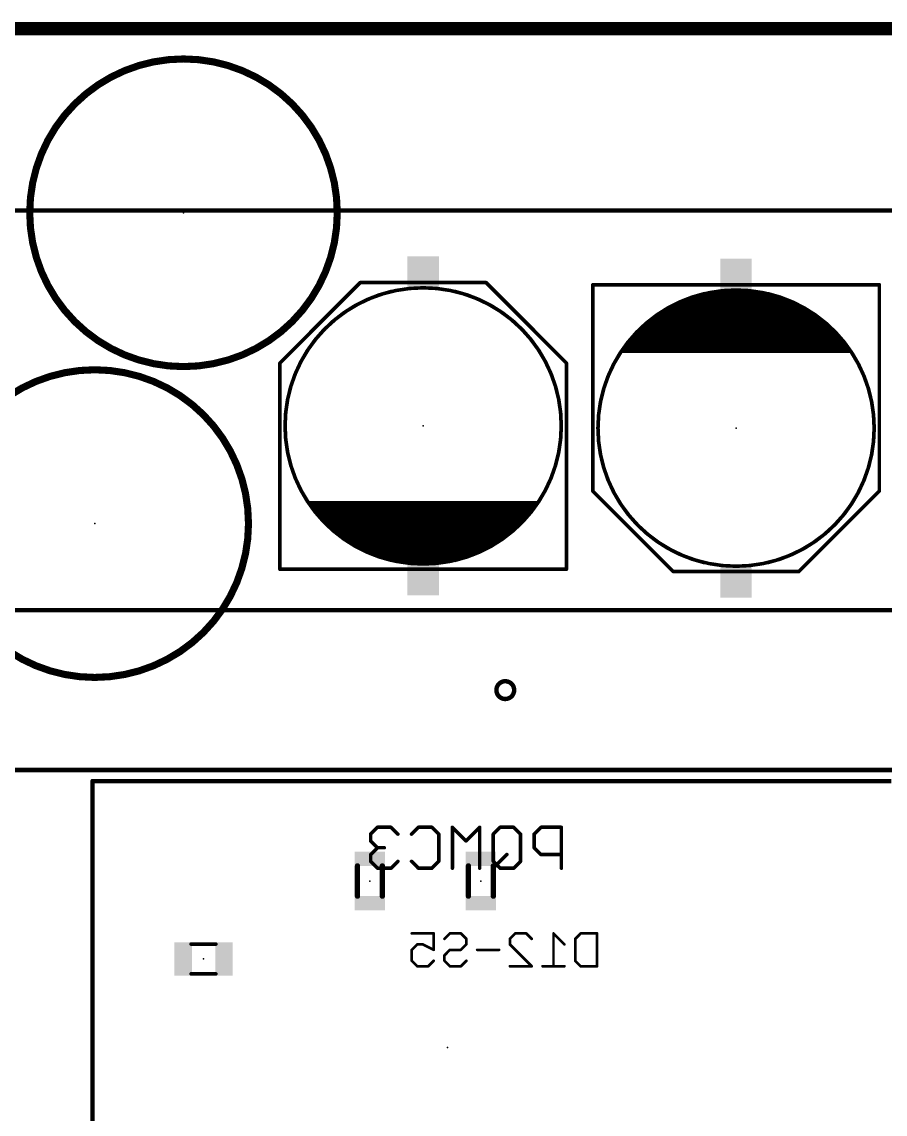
# Model space of a CAD drawing. Extents: x -0.2 to 4.76, y 0.34 to 5.06.
# Drawn here: x 1.82 to 2.793, y 3.825 to 5.055 of the extents above; entities that cross this region are included whole.
import ezdxf

# ---------------------------------------------------------------- set-up
doc = ezdxf.new("R2010")
doc.units = 0
for name, color, linetype in [('21', 253, 'CONTINUOUS'), ('22', 253, 'CONTINUOUS'), ('23', 7, 'CONTINUOUS'), ('24', 7, 'CONTINUOUS'), ('46', 140, 'CONTINUOUS'), ('51', 253, 'CONTINUOUS'), ('52', 253, 'CONTINUOUS')]:
    doc.layers.add(name, color=color, linetype=linetype)

# ---------------------------------------------------------------- blocks, each defined once
blk = doc.blocks.new('RECT')
blk.add_solid([(-0.5, -0.5), (0.5, -0.5), (-0.5, 0.5), (0.5, 0.5)])

msp = doc.modelspace()

# ---------------------------------------------------------------- linework, layer by layer
at = {"layer": '21', "const_width": 0.005}
for points in [[(3.035, 5.0425), (1.695, 5.0425)], [(2.945, 4.8425), (1.765, 4.8425)], [(1.765, 4.3925), (2.945, 4.3925)], [(1.695, 4.2125), (3.035, 4.2125)]]:
    msp.add_lwpolyline(points, dxfattribs=at)
msp.add_lwpolyline([(2.365, 4.2925, 1), (2.365, 4.3125, 1), (2.365, 4.2925)], format="xyb", dxfattribs=at)
at = {"layer": '22'}
for points, const_width in [([(2.0025, 4.666772, 1), (2.0025, 5.013228, 1), (2.0025, 4.666772)], 0.008), ([(2.201634, 4.762417, 1), (2.201634, 4.760417)], 0.002), ([(2.202341, 4.76071, 1), (2.200927, 4.762124)], 0.002), ([(2.23313, 4.760417, 1), (2.23313, 4.762417)], 0.002), ([(2.31187, 4.762417, 1), (2.31187, 4.760417)], 0.002), ([(2.344073, 4.762124, 1), (2.342659, 4.76071)], 0.002), ([(2.343366, 4.760417, 1), (2.343366, 4.762417)], 0.002), ([(2.463583, 4.759917, 1), (2.463583, 4.757917)], 0.002), ([(2.464583, 4.758917, 1), (2.462583, 4.758917)], 0.002), ([(2.58563, 4.757917, 1), (2.58563, 4.759917)], 0.002), ([(2.66437, 4.759917, 1), (2.66437, 4.757917)], 0.002), ([(2.787417, 4.758917, 1), (2.785417, 4.758917)], 0.002), ([(2.786417, 4.757917, 1), (2.786417, 4.759917)], 0.002), ([(2.237067, 4.751575, 0.793194), (2.237067, 4.448425)], 0.004), ([(2.307933, 4.448425, 0.793194), (2.307933, 4.751575)], 0.004), ([(2.589567, 4.749075, 0.793194), (2.589567, 4.445925)], 0.004), ([(2.660433, 4.445925, 0.793194), (2.660433, 4.749075)], 0.004), ([(1.9025, 4.316772, 1), (1.9025, 4.663228, 1), (1.9025, 4.316772)], 0.008), ([(2.112083, 4.670866, 1), (2.110083, 4.670866)], 0.002), ([(2.110376, 4.671573, 1), (2.11179, 4.670159)], 0.002), ([(2.434917, 4.670866, 1), (2.432917, 4.670866)], 0.002), ([(2.43321, 4.670159, 1), (2.434624, 4.671573)], 0.002), ([(2.46429, 4.527341, 1), (2.462876, 4.525927)], 0.002), ([(2.462583, 4.526634, 1), (2.464583, 4.526634)], 0.002), ([(2.785417, 4.526634, 1), (2.787417, 4.526634)], 0.002), ([(2.787124, 4.525927, 1), (2.78571, 4.527341)], 0.002), ([(2.111083, 4.439583, 1), (2.111083, 4.437583)], 0.002), ([(2.23313, 4.437583, 1), (2.23313, 4.439583)], 0.002), ([(2.31187, 4.439583, 1), (2.31187, 4.437583)], 0.002), ([(2.433917, 4.437583, 1), (2.433917, 4.439583)], 0.002), ([(2.110083, 4.438583, 1), (2.112083, 4.438583)], 0.002), ([(2.432917, 4.438583, 1), (2.434917, 4.438583)], 0.002), ([(2.554134, 4.437083, 1), (2.554134, 4.435083)], 0.002), ([(2.553427, 4.435376, 1), (2.554841, 4.43679)], 0.002), ([(2.58563, 4.435083, 1), (2.58563, 4.437083)], 0.002), ([(2.66437, 4.437083, 1), (2.66437, 4.435083)], 0.002), ([(2.695159, 4.43679, 1), (2.696573, 4.435376)], 0.002), ([(2.695866, 4.435083, 1), (2.695866, 4.437083)], 0.002), ([(1.9, 4.20125, 1), (1.9, 4.19875)], 0.0025), ([(1.90125, 4.2, 1), (1.89875, 4.2)], 0.0025), ([(2.22102, 4.149039, 1), (2.22102, 4.147039)], 0.002), ([(2.221727, 4.147332, 1), (2.220313, 4.148746)], 0.002), ([(2.237074, 4.148746, 1), (2.23566, 4.147332)], 0.002), ([(2.236367, 4.147039, 1), (2.236367, 4.149039)], 0.002), ([(2.267059, 4.149039, 1), (2.267059, 4.147039)], 0.002), ([(2.267767, 4.147332, 1), (2.266352, 4.148746)], 0.002), ([(2.283113, 4.148746, 1), (2.281699, 4.147332)], 0.002), ([(2.282406, 4.147039, 1), (2.282406, 4.149039)], 0.002), ([(2.306133, 4.148746, 1), (2.304718, 4.147332)], 0.002), ([(2.306425, 4.148039, 1), (2.304425, 4.148039)], 0.002), ([(2.337118, 4.148039, 1), (2.335118, 4.148039)], 0.002), ([(2.336825, 4.147332, 1), (2.335411, 4.148746)], 0.002), ([(2.359138, 4.149039, 1), (2.359138, 4.147039)], 0.002), ([(2.359845, 4.147332, 1), (2.358431, 4.148746)], 0.002), ([(2.375191, 4.148746, 1), (2.373777, 4.147332)], 0.002), ([(2.374484, 4.147039, 1), (2.374484, 4.149039)], 0.002), ([(2.405177, 4.149039, 1), (2.405177, 4.147039)], 0.002), ([(2.405884, 4.147332, 1), (2.40447, 4.148746)], 0.002), ([(2.429197, 4.148039, 1), (2.427197, 4.148039)], 0.002), ([(2.428197, 4.147039, 1), (2.428197, 4.149039)], 0.002), ([(2.214347, 4.140366, 1), (2.212347, 4.140366)], 0.002), ([(2.21264, 4.141073, 1), (2.214054, 4.139659)], 0.002), ([(2.214054, 4.1334, 1), (2.21264, 4.131986)], 0.002), ([(2.212347, 4.132693, 1), (2.214347, 4.132693)], 0.002), ([(2.243333, 4.139659, 1), (2.244747, 4.141073)], 0.002), ([(2.258679, 4.141073, 1), (2.260093, 4.139659)], 0.002), ([(2.291079, 4.140366, 1), (2.289079, 4.140366)], 0.002), ([(2.289372, 4.139659, 1), (2.290786, 4.141073)], 0.002), ([(2.320065, 4.1334, 1), (2.321479, 4.131986)], 0.002), ([(2.320065, 4.131986, 1), (2.321479, 4.1334)], 0.002), ([(2.352465, 4.140366, 1), (2.350465, 4.140366)], 0.002), ([(2.350758, 4.141073, 1), (2.352172, 4.139659)], 0.002), ([(2.383157, 4.140366, 1), (2.381157, 4.140366)], 0.002), ([(2.38145, 4.139659, 1), (2.382865, 4.141073)], 0.002), ([(2.398504, 4.140366, 1), (2.396504, 4.140366)], 0.002), ([(2.396797, 4.141073, 1), (2.398211, 4.139659)], 0.002), ([(2.22102, 4.12602, 1), (2.22102, 4.12402)], 0.002), ([(2.221727, 4.124312, 1), (2.220313, 4.125727)], 0.002), ([(2.220313, 4.124312, 1), (2.221727, 4.125727)], 0.002), ([(2.228693, 4.12402, 1), (2.228693, 4.12602)], 0.002), ([(2.398211, 4.125727, 1), (2.396797, 4.124312)], 0.002), ([(2.396504, 4.12502, 1), (2.398504, 4.12502)], 0.002), ([(2.214347, 4.117346, 1), (2.212347, 4.117346)], 0.002), ([(2.21264, 4.118053, 1), (2.214054, 4.116639)], 0.002), ([(2.214054, 4.11038, 1), (2.21264, 4.108966)], 0.002), ([(2.212347, 4.109673, 1), (2.214347, 4.109673)], 0.002), ([(2.244747, 4.108966, 1), (2.243333, 4.11038)], 0.002), ([(2.260093, 4.11038, 1), (2.258679, 4.108966)], 0.002), ([(2.289079, 4.109673, 1), (2.291079, 4.109673)], 0.002), ([(2.290786, 4.108966, 1), (2.289372, 4.11038)], 0.002), ([(2.352172, 4.11038, 1), (2.350758, 4.108966)], 0.002), ([(2.350465, 4.109673, 1), (2.352465, 4.109673)], 0.002), ([(2.367518, 4.116639, 1), (2.366104, 4.118053)], 0.002), ([(2.381157, 4.109673, 1), (2.383157, 4.109673)], 0.002), ([(2.382865, 4.108966, 1), (2.38145, 4.11038)], 0.002), ([(2.405177, 4.118346, 1), (2.405177, 4.116346)], 0.002), ([(2.40447, 4.116639, 1), (2.405884, 4.118053)], 0.002), ([(2.428197, 4.116346, 1), (2.428197, 4.118346)], 0.002), ([(2.22102, 4.103, 1), (2.22102, 4.101)], 0.002), ([(2.220313, 4.101293, 1), (2.221727, 4.102707)], 0.002), ([(2.23566, 4.102707, 1), (2.237074, 4.101293)], 0.002), ([(2.236367, 4.101, 1), (2.236367, 4.103)], 0.002), ([(2.267059, 4.103, 1), (2.267059, 4.101)], 0.002), ([(2.266352, 4.101293, 1), (2.267767, 4.102707)], 0.002), ([(2.281699, 4.102707, 1), (2.283113, 4.101293)], 0.002), ([(2.282406, 4.101, 1), (2.282406, 4.103)], 0.002), ([(2.304425, 4.102, 1), (2.306425, 4.102)], 0.002), ([(2.335118, 4.102, 1), (2.337118, 4.102)], 0.002), ([(2.350758, 4.102707, 1), (2.352172, 4.101293)], 0.002), ([(2.359138, 4.103, 1), (2.359138, 4.101)], 0.002), ([(2.358431, 4.101293, 1), (2.359845, 4.102707)], 0.002), ([(2.373777, 4.102707, 1), (2.375191, 4.101293)], 0.002), ([(2.374484, 4.101, 1), (2.374484, 4.103)], 0.002), ([(2.427197, 4.102, 1), (2.429197, 4.102)], 0.002), ([(2.259655, 4.029282, 1), (2.259655, 4.027782)], 0.0015), ([(2.285093, 4.028532, 1), (2.283593, 4.028532)], 0.0015), ([(2.284343, 4.027782, 1), (2.284343, 4.029282)], 0.0015), ([(2.295956, 4.02289, 1), (2.297017, 4.021829)], 0.0015), ([(2.302658, 4.029282, 1), (2.302658, 4.027782)], 0.0015), ([(2.303189, 4.028001, 1), (2.302128, 4.029062)], 0.0015), ([(2.315533, 4.029062, 1), (2.314472, 4.028001)], 0.0015), ([(2.315002, 4.027782, 1), (2.315002, 4.029282)], 0.0015), ([(2.321924, 4.02236, 1), (2.320424, 4.02236)], 0.0015), ([(2.320644, 4.021829, 1), (2.321705, 4.02289)], 0.0015), ([(2.370899, 4.02236, 1), (2.369399, 4.02236)], 0.0015), ([(2.369619, 4.02289, 1), (2.37068, 4.021829)], 0.0015), ([(2.376321, 4.029282, 1), (2.376321, 4.027782)], 0.0015), ([(2.376852, 4.028001, 1), (2.375791, 4.029062)], 0.0015), ([(2.389196, 4.029062, 1), (2.388135, 4.028001)], 0.0015), ([(2.388665, 4.027782, 1), (2.388665, 4.029282)], 0.0015), ([(2.394307, 4.021829, 1), (2.395367, 4.02289)], 0.0015), ([(2.419855, 4.029062, 1), (2.418794, 4.028001)], 0.0015), ([(2.420075, 4.028532, 1), (2.418575, 4.028532)], 0.0015), ([(2.444562, 4.02236, 1), (2.443062, 4.02236)], 0.0015), ([(2.443282, 4.02289, 1), (2.444343, 4.021829)], 0.0015), ([(2.449984, 4.029282, 1), (2.449984, 4.027782)], 0.0015), ([(2.450515, 4.028001, 1), (2.449454, 4.029062)], 0.0015), ([(2.46925, 4.028532, 1), (2.46775, 4.028532)], 0.0015), ([(2.4685, 4.027782, 1), (2.4685, 4.029282)], 0.0015), ([(2.260405, 4.010016, 1), (2.258905, 4.010016)], 0.0015), ([(2.259125, 4.010546, 1), (2.260185, 4.009485)], 0.0015), ([(2.265827, 4.016938, 1), (2.265827, 4.015438)], 0.0015), ([(2.266357, 4.015657, 1), (2.265297, 4.016718)], 0.0015), ([(2.272334, 4.016859, 1), (2.271663, 4.015517)], 0.0015), ([(2.271999, 4.015438, 1), (2.271999, 4.016938)], 0.0015), ([(2.283593, 4.010016, 1), (2.285093, 4.010016)], 0.0015), ([(2.284007, 4.009345, 1), (2.284678, 4.010687)], 0.0015), ([(2.302658, 4.010766, 1), (2.302658, 4.009266)], 0.0015), ([(2.303189, 4.009485, 1), (2.302128, 4.010546)], 0.0015), ([(2.314472, 4.010546, 1), (2.315533, 4.009485)], 0.0015), ([(2.315002, 4.009266, 1), (2.315002, 4.010766)], 0.0015), ([(2.320424, 4.016188, 1), (2.321924, 4.016188)], 0.0015), ([(2.321705, 4.015657, 1), (2.320644, 4.016718)], 0.0015), ([(2.333318, 4.010766, 1), (2.333318, 4.009266)], 0.0015), ([(2.358006, 4.009266, 1), (2.358006, 4.010766)], 0.0015), ([(2.37068, 4.016718, 1), (2.369619, 4.015657)], 0.0015), ([(2.369399, 4.016188, 1), (2.370899, 4.016188)], 0.0015), ([(2.431138, 4.015657, 1), (2.432199, 4.016718)], 0.0015), ([(2.260185, 3.998202, 1), (2.259125, 3.997142)], 0.0015), ([(2.258905, 3.997672, 1), (2.260405, 3.997672)], 0.0015), ([(2.284873, 3.997142, 1), (2.283812, 3.998202)], 0.0015), ([(2.297236, 4.003844, 1), (2.295736, 4.003844)], 0.0015), ([(2.295736, 3.997672, 1), (2.297236, 3.997672)], 0.0015), ([(2.295956, 4.004374, 1), (2.297017, 4.003314)], 0.0015), ([(2.297017, 3.998202, 1), (2.295956, 3.997142)], 0.0015), ([(2.321705, 3.997142, 1), (2.320644, 3.998202)], 0.0015), ([(2.443062, 3.997672, 1), (2.444562, 3.997672)], 0.0015), ([(2.444343, 3.998202, 1), (2.443282, 3.997142)], 0.0015), ([(2.265827, 3.99225, 1), (2.265827, 3.99075)], 0.0015), ([(2.265297, 3.99097, 1), (2.266357, 3.99203)], 0.0015), ([(2.277641, 3.99203, 1), (2.278701, 3.99097)], 0.0015), ([(2.278171, 3.99075, 1), (2.278171, 3.99225)], 0.0015), ([(2.302658, 3.99225, 1), (2.302658, 3.99075)], 0.0015), ([(2.302128, 3.99097, 1), (2.303189, 3.99203)], 0.0015), ([(2.314472, 3.99203, 1), (2.315533, 3.99097)], 0.0015), ([(2.315002, 3.99075, 1), (2.315002, 3.99225)], 0.0015), ([(2.370149, 3.99225, 1), (2.370149, 3.99075)], 0.0015), ([(2.394307, 3.99097, 1), (2.395367, 3.99203)], 0.0015), ([(2.394837, 3.99075, 1), (2.394837, 3.99225)], 0.0015), ([(2.406981, 3.99225, 1), (2.406981, 3.99075)], 0.0015), ([(2.418575, 3.9915, 1), (2.420075, 3.9915)], 0.0015), ([(2.431669, 3.99075, 1), (2.431669, 3.99225)], 0.0015), ([(2.449984, 3.99225, 1), (2.449984, 3.99075)], 0.0015), ([(2.449454, 3.99097, 1), (2.450515, 3.99203)], 0.0015), ([(2.46775, 3.9915, 1), (2.46925, 3.9915)], 0.0015), ([(2.4685, 3.99075, 1), (2.4685, 3.99225)], 0.0015)]:
    msp.add_lwpolyline(points, format="xyb", dxfattribs=dict(at, const_width=const_width))
for points, const_width in [([(2.201634, 4.761417), (2.111083, 4.670866)], 0.004), ([(2.23313, 4.761417), (2.201634, 4.761417)], 0.004), ([(2.343366, 4.761417), (2.31187, 4.761417)], 0.004), ([(2.433917, 4.670866), (2.343366, 4.761417)], 0.004), ([(2.58563, 4.758917), (2.463583, 4.758917)], 0.004), ([(2.463583, 4.758917), (2.463583, 4.526634)], 0.004), ([(2.786417, 4.758917), (2.66437, 4.758917)], 0.004), ([(2.786417, 4.526634), (2.786417, 4.758917)], 0.004), ([(2.111083, 4.670866), (2.111083, 4.438583)], 0.004), ([(2.433917, 4.438583), (2.433917, 4.670866)], 0.004), ([(2.463583, 4.526634), (2.554134, 4.436083)], 0.004), ([(2.695866, 4.436083), (2.786417, 4.526634)], 0.004), ([(2.111083, 4.438583), (2.23313, 4.438583)], 0.004), ([(2.31187, 4.438583), (2.433917, 4.438583)], 0.004), ([(2.554134, 4.436083), (2.58563, 4.436083)], 0.004), ([(2.66437, 4.436083), (2.695866, 4.436083)], 0.004), ([(2.8, 4.2), (1.9, 4.2)], 0.005), ([(1.9, 4.2), (1.9, 3.8)], 0.005), ([(2.22102, 4.148039), (2.213347, 4.140366)], 0.004), ([(2.236367, 4.148039), (2.22102, 4.148039)], 0.004), ([(2.24404, 4.140366), (2.236367, 4.148039)], 0.004), ([(2.259386, 4.140366), (2.267059, 4.148039)], 0.004), ([(2.267059, 4.148039), (2.282406, 4.148039)], 0.004), ([(2.282406, 4.148039), (2.290079, 4.140366)], 0.004), ([(2.320772, 4.132693), (2.305425, 4.148039)], 0.004), ([(2.305425, 4.148039), (2.305425, 4.102)], 0.004), ([(2.336118, 4.148039), (2.320772, 4.132693)], 0.004), ([(2.336118, 4.102), (2.336118, 4.148039)], 0.004), ([(2.359138, 4.148039), (2.351465, 4.140366)], 0.004), ([(2.374484, 4.148039), (2.359138, 4.148039)], 0.004), ([(2.382157, 4.140366), (2.374484, 4.148039)], 0.004), ([(2.405177, 4.148039), (2.397504, 4.140366)], 0.004), ([(2.428197, 4.148039), (2.405177, 4.148039)], 0.004), ([(2.428197, 4.102), (2.428197, 4.148039)], 0.004), ([(2.213347, 4.140366), (2.213347, 4.132693)], 0.004), ([(2.213347, 4.132693), (2.22102, 4.12502)], 0.004), ([(2.290079, 4.140366), (2.290079, 4.109673)], 0.004), ([(2.351465, 4.140366), (2.351465, 4.109673)], 0.004), ([(2.382157, 4.109673), (2.382157, 4.140366)], 0.004), ([(2.397504, 4.140366), (2.397504, 4.12502)], 0.004), ([(2.22102, 4.12502), (2.213347, 4.117346)], 0.004), ([(2.22102, 4.12502), (2.228693, 4.12502)], 0.004), ([(2.397504, 4.12502), (2.405177, 4.117346)], 0.004), ([(2.213347, 4.117346), (2.213347, 4.109673)], 0.004), ([(2.213347, 4.109673), (2.22102, 4.102)], 0.004), ([(2.236367, 4.102), (2.24404, 4.109673)], 0.004), ([(2.267059, 4.102), (2.259386, 4.109673)], 0.004), ([(2.290079, 4.109673), (2.282406, 4.102)], 0.004), ([(2.366811, 4.117346), (2.351465, 4.102)], 0.004), ([(2.351465, 4.109673), (2.359138, 4.102)], 0.004), ([(2.374484, 4.102), (2.382157, 4.109673)], 0.004), ([(2.405177, 4.117346), (2.428197, 4.117346)], 0.004), ([(2.22102, 4.102), (2.236367, 4.102)], 0.004), ([(2.282406, 4.102), (2.267059, 4.102)], 0.004), ([(2.359138, 4.102), (2.374484, 4.102)], 0.004), ([(2.259655, 4.028532), (2.284343, 4.028532)], 0.003), ([(2.284343, 4.028532), (2.284343, 4.010016)], 0.003), ([(2.296486, 4.02236), (2.302658, 4.028532)], 0.003), ([(2.302658, 4.028532), (2.315002, 4.028532)], 0.003), ([(2.315002, 4.028532), (2.321174, 4.02236)], 0.003), ([(2.321174, 4.02236), (2.321174, 4.016188)], 0.003), ([(2.370149, 4.02236), (2.376321, 4.028532)], 0.003), ([(2.370149, 4.016188), (2.370149, 4.02236)], 0.003), ([(2.376321, 4.028532), (2.388665, 4.028532)], 0.003), ([(2.388665, 4.028532), (2.394837, 4.02236)], 0.003), ([(2.431669, 4.016188), (2.419325, 4.028532)], 0.003), ([(2.419325, 4.028532), (2.419325, 3.9915)], 0.003), ([(2.443812, 4.02236), (2.449984, 4.028532)], 0.003), ([(2.443812, 3.997672), (2.443812, 4.02236)], 0.003), ([(2.449984, 4.028532), (2.4685, 4.028532)], 0.003), ([(2.4685, 4.028532), (2.4685, 3.9915)], 0.003), ([(2.265827, 4.016188), (2.259655, 4.010016)], 0.003), ([(2.259655, 4.010016), (2.259655, 3.997672)], 0.003), ([(2.271999, 4.016188), (2.265827, 4.016188)], 0.003), ([(2.284343, 4.010016), (2.271999, 4.016188)], 0.003), ([(2.302658, 4.010016), (2.296486, 4.003844)], 0.003), ([(2.315002, 4.010016), (2.302658, 4.010016)], 0.003), ([(2.321174, 4.016188), (2.315002, 4.010016)], 0.003), ([(2.358006, 4.010016), (2.333318, 4.010016)], 0.003), ([(2.394837, 3.9915), (2.370149, 4.016188)], 0.003), ([(2.259655, 3.997672), (2.265827, 3.9915)], 0.003), ([(2.278171, 3.9915), (2.284343, 3.997672)], 0.003), ([(2.296486, 4.003844), (2.296486, 3.997672)], 0.003), ([(2.296486, 3.997672), (2.302658, 3.9915)], 0.003), ([(2.315002, 3.9915), (2.321174, 3.997672)], 0.003), ([(2.449984, 3.9915), (2.443812, 3.997672)], 0.003), ([(2.265827, 3.9915), (2.278171, 3.9915)], 0.003), ([(2.302658, 3.9915), (2.315002, 3.9915)], 0.003), ([(2.370149, 3.9915), (2.394837, 3.9915)], 0.003), ([(2.431669, 3.9915), (2.406981, 3.9915)], 0.003), ([(2.4685, 3.9915), (2.449984, 3.9915)], 0.003)]:
    msp.add_lwpolyline(points, dxfattribs=dict(at, const_width=const_width))
at = {"layer": '23'}
for p in [(2.2125, 4.0875), (2.3375, 4.0875), (2.025, 4)]:
    msp.add_point(p, dxfattribs=at)
at = {"layer": '24'}
for p in [(2.0025, 4.84), (2.2725, 4.6), (2.625, 4.5975), (1.9025, 4.49), (2.3, 3.9)]:
    msp.add_point(p, dxfattribs=at)
at = {"layer": '46', "const_width": 0.01}
msp.add_lwpolyline([(0.15, 5.05), (4.4, 5.05)], dxfattribs=at)
at = {"layer": '51'}
for points, const_width in [([(2.198484, 4.104508), (2.198484, 4.070492)], 0.006), ([(2.226516, 4.070492), (2.226516, 4.104508)], 0.006), ([(2.323484, 4.104508), (2.323484, 4.070492)], 0.006), ([(2.351516, 4.070492), (2.351516, 4.104508)], 0.006), ([(2.039016, 4.016496), (2.010984, 4.016496)], 0.004), ([(2.039016, 3.982992), (2.010984, 3.982992)], 0.004)]:
    msp.add_lwpolyline(points, dxfattribs=dict(at, const_width=const_width))
for points, const_width in [([(2.199984, 4.104508, 1), (2.196984, 4.104508)], 0.003), ([(2.228016, 4.104508, 1), (2.225016, 4.104508)], 0.003), ([(2.324984, 4.104508, 1), (2.321984, 4.104508)], 0.003), ([(2.353016, 4.104508, 1), (2.350016, 4.104508)], 0.003), ([(2.196984, 4.070492, 1), (2.199984, 4.070492)], 0.003), ([(2.225016, 4.070492, 1), (2.228016, 4.070492)], 0.003), ([(2.321984, 4.070492, 1), (2.324984, 4.070492)], 0.003), ([(2.350016, 4.070492, 1), (2.353016, 4.070492)], 0.003), ([(2.010984, 4.017496, 1), (2.010984, 4.015496)], 0.002), ([(2.039016, 4.015496, 1), (2.039016, 4.017496)], 0.002), ([(2.010984, 3.983992, 1), (2.010984, 3.981992)], 0.002), ([(2.039016, 3.981992, 1), (2.039016, 3.983992)], 0.002)]:
    msp.add_lwpolyline(points, format="xyb", dxfattribs=dict(at, const_width=const_width))
at = {"layer": '52', "const_width": 0.004}
for points in [[(2.201634, 4.761417), (2.111083, 4.670866)], [(2.343366, 4.761417), (2.201634, 4.761417)], [(2.433917, 4.670866), (2.343366, 4.761417)], [(2.463583, 4.758917), (2.463583, 4.526634)], [(2.786417, 4.758917), (2.463583, 4.758917)], [(2.786417, 4.526634), (2.786417, 4.758917)], [(2.565945, 4.739232), (2.599409, 4.749075)], [(2.589, 4.746013), (2.589, 4.686083)], [(2.593, 4.74719), (2.593, 4.686083)], [(2.597, 4.748366), (2.597, 4.686083)], [(2.599409, 4.749075), (2.650591, 4.749075)], [(2.601, 4.749075), (2.601, 4.686083)], [(2.605, 4.749075), (2.605, 4.686083)], [(2.609, 4.749075), (2.609, 4.686083)], [(2.613, 4.749075), (2.613, 4.686083)], [(2.617, 4.749075), (2.617, 4.686083)], [(2.621, 4.749075), (2.621, 4.686083)], [(2.625, 4.749075), (2.625, 4.686083)], [(2.629, 4.749075), (2.629, 4.686083)], [(2.633, 4.749075), (2.633, 4.686083)], [(2.637, 4.749075), (2.637, 4.686083)], [(2.641, 4.749075), (2.641, 4.686083)], [(2.645, 4.749075), (2.645, 4.686083)], [(2.649, 4.749075), (2.649, 4.686083)], [(2.650591, 4.749075), (2.687992, 4.737264)], [(2.653, 4.748314), (2.653, 4.686083)], [(2.657, 4.747051), (2.657, 4.686083)], [(2.526575, 4.71561), (2.565945, 4.739232)], [(2.557, 4.733865), (2.557, 4.686083)], [(2.561, 4.736265), (2.561, 4.686083)], [(2.565, 4.738665), (2.565, 4.686083)], [(2.569, 4.740131), (2.569, 4.686083)], [(2.573, 4.741307), (2.573, 4.686083)], [(2.577, 4.742484), (2.577, 4.686083)], [(2.581, 4.74366), (2.581, 4.686083)], [(2.585, 4.744837), (2.585, 4.686083)], [(2.661, 4.745788), (2.661, 4.686083)], [(2.665, 4.744524), (2.665, 4.686083)], [(2.669, 4.743261), (2.669, 4.686083)], [(2.673, 4.741998), (2.673, 4.686083)], [(2.677, 4.740735), (2.677, 4.686083)], [(2.681, 4.739472), (2.681, 4.686083)], [(2.685, 4.738209), (2.685, 4.686083)], [(2.687992, 4.737264), (2.725394, 4.713642)], [(2.689, 4.736627), (2.689, 4.686083)], [(2.693, 4.734101), (2.693, 4.686083)], [(2.537, 4.721865), (2.537, 4.686083)], [(2.541, 4.724265), (2.541, 4.686083)], [(2.545, 4.726665), (2.545, 4.686083)], [(2.549, 4.729065), (2.549, 4.686083)], [(2.553, 4.731465), (2.553, 4.686083)], [(2.697, 4.731575), (2.697, 4.686083)], [(2.701, 4.729048), (2.701, 4.686083)], [(2.705, 4.726522), (2.705, 4.686083)], [(2.709, 4.723996), (2.709, 4.686083)], [(2.713, 4.721469), (2.713, 4.686083)], [(2.499016, 4.686083), (2.526575, 4.71561)], [(2.521, 4.709637), (2.521, 4.686083)], [(2.525, 4.713923), (2.525, 4.686083)], [(2.529, 4.717065), (2.529, 4.686083)], [(2.533, 4.719465), (2.533, 4.686083)], [(2.717, 4.718943), (2.717, 4.686083)], [(2.721, 4.716417), (2.721, 4.686083)], [(2.725, 4.713891), (2.725, 4.686083)], [(2.725394, 4.713642), (2.750984, 4.686083)], [(2.729, 4.709758), (2.729, 4.686083)], [(2.509, 4.69678), (2.509, 4.686083)], [(2.513, 4.701066), (2.513, 4.686083)], [(2.517, 4.705352), (2.517, 4.686083)], [(2.733, 4.70545), (2.733, 4.686083)], [(2.737, 4.701143), (2.737, 4.686083)], [(2.741, 4.696835), (2.741, 4.686083)], [(2.500984, 4.686083), (2.499016, 4.686083)], [(2.750984, 4.686083), (2.500984, 4.686083)], [(2.501, 4.688209), (2.501, 4.686083)], [(2.505, 4.692494), (2.505, 4.686083)], [(2.745, 4.692527), (2.745, 4.686083)], [(2.749, 4.68822), (2.749, 4.686083)], [(2.497047, 4.684114), (2.752953, 4.684114)], [(2.111083, 4.670866), (2.111083, 4.438583)], [(2.433917, 4.438583), (2.433917, 4.670866)], [(2.463583, 4.526634), (2.554134, 4.436083)], [(2.695866, 4.436083), (2.786417, 4.526634)], [(2.400453, 4.513386), (2.144547, 4.513386)], [(2.172106, 4.483858), (2.146516, 4.511417)], [(2.146516, 4.511417), (2.396516, 4.511417)], [(2.1485, 4.50928), (2.1485, 4.511417)], [(2.1525, 4.504973), (2.1525, 4.511417)], [(2.1565, 4.500665), (2.1565, 4.511417)], [(2.1605, 4.496357), (2.1605, 4.511417)], [(2.1645, 4.49205), (2.1645, 4.511417)], [(2.1685, 4.487742), (2.1685, 4.511417)], [(2.1725, 4.483609), (2.1725, 4.511417)], [(2.1765, 4.481083), (2.1765, 4.511417)], [(2.1805, 4.478557), (2.1805, 4.511417)], [(2.1845, 4.476031), (2.1845, 4.511417)], [(2.1885, 4.473504), (2.1885, 4.511417)], [(2.1925, 4.470978), (2.1925, 4.511417)], [(2.1965, 4.468452), (2.1965, 4.511417)], [(2.2005, 4.465925), (2.2005, 4.511417)], [(2.2045, 4.463399), (2.2045, 4.511417)], [(2.2085, 4.460873), (2.2085, 4.511417)], [(2.2125, 4.459291), (2.2125, 4.511417)], [(2.2165, 4.458028), (2.2165, 4.511417)], [(2.2205, 4.456765), (2.2205, 4.511417)], [(2.2245, 4.455502), (2.2245, 4.511417)], [(2.2285, 4.454239), (2.2285, 4.511417)], [(2.2325, 4.452976), (2.2325, 4.511417)], [(2.2365, 4.451712), (2.2365, 4.511417)], [(2.2405, 4.450449), (2.2405, 4.511417)], [(2.2445, 4.449186), (2.2445, 4.511417)], [(2.2485, 4.448425), (2.2485, 4.511417)], [(2.2525, 4.448425), (2.2525, 4.511417)], [(2.2565, 4.448425), (2.2565, 4.511417)], [(2.2605, 4.448425), (2.2605, 4.511417)], [(2.2645, 4.448425), (2.2645, 4.511417)], [(2.2685, 4.448425), (2.2685, 4.511417)], [(2.2725, 4.448425), (2.2725, 4.511417)], [(2.2765, 4.448425), (2.2765, 4.511417)], [(2.2805, 4.448425), (2.2805, 4.511417)], [(2.2845, 4.448425), (2.2845, 4.511417)], [(2.2885, 4.448425), (2.2885, 4.511417)], [(2.2925, 4.448425), (2.2925, 4.511417)], [(2.2965, 4.448425), (2.2965, 4.511417)], [(2.3005, 4.449134), (2.3005, 4.511417)], [(2.3045, 4.45031), (2.3045, 4.511417)], [(2.3085, 4.451487), (2.3085, 4.511417)], [(2.3125, 4.452663), (2.3125, 4.511417)], [(2.3165, 4.45384), (2.3165, 4.511417)], [(2.3205, 4.455016), (2.3205, 4.511417)], [(2.3245, 4.456193), (2.3245, 4.511417)], [(2.3285, 4.457369), (2.3285, 4.511417)], [(2.3325, 4.458835), (2.3325, 4.511417)], [(2.3365, 4.461235), (2.3365, 4.511417)], [(2.3405, 4.463635), (2.3405, 4.511417)], [(2.3445, 4.466035), (2.3445, 4.511417)], [(2.3485, 4.468435), (2.3485, 4.511417)], [(2.3525, 4.470835), (2.3525, 4.511417)], [(2.3565, 4.473235), (2.3565, 4.511417)], [(2.3605, 4.475635), (2.3605, 4.511417)], [(2.3645, 4.478035), (2.3645, 4.511417)], [(2.3685, 4.480435), (2.3685, 4.511417)], [(2.398484, 4.511417), (2.370925, 4.48189)], [(2.3725, 4.483577), (2.3725, 4.511417)], [(2.3765, 4.487863), (2.3765, 4.511417)], [(2.3805, 4.492148), (2.3805, 4.511417)], [(2.3845, 4.496434), (2.3845, 4.511417)], [(2.3885, 4.50072), (2.3885, 4.511417)], [(2.3925, 4.505006), (2.3925, 4.511417)], [(2.3965, 4.509291), (2.3965, 4.511417)], [(2.396516, 4.511417), (2.398484, 4.511417)], [(2.209508, 4.460236), (2.172106, 4.483858)], [(2.370925, 4.48189), (2.331555, 4.458268)], [(2.246909, 4.448425), (2.209508, 4.460236)], [(2.331555, 4.458268), (2.298091, 4.448425)], [(2.111083, 4.438583), (2.433917, 4.438583)], [(2.298091, 4.448425), (2.246909, 4.448425)], [(2.554134, 4.436083), (2.695866, 4.436083)]]:
    msp.add_lwpolyline(points, dxfattribs=at)
at = {"layer": '52'}
for points, const_width in [([(2.201634, 4.762417, 1), (2.201634, 4.760417)], 0.002), ([(2.202341, 4.76071, 1), (2.200927, 4.762124)], 0.002), ([(2.344073, 4.762124, 1), (2.342659, 4.76071)], 0.002), ([(2.343366, 4.760417, 1), (2.343366, 4.762417)], 0.002), ([(2.464583, 4.758917, 1), (2.462583, 4.758917)], 0.002), ([(2.463583, 4.759917, 1), (2.463583, 4.757917)], 0.002), ([(2.787417, 4.758917, 1), (2.785417, 4.758917)], 0.002), ([(2.786417, 4.757917, 1), (2.786417, 4.759917)], 0.002), ([(2.2725, 4.444488, 1), (2.2725, 4.755512, 1), (2.2725, 4.444488)], 0.004), ([(2.2725, 4.44252, 1), (2.2725, 4.75748, 1), (2.2725, 4.44252)], 0.000039), ([(2.625, 4.441988, 1), (2.625, 4.753012, 1), (2.625, 4.441988)], 0.004), ([(2.625, 4.44002, 1), (2.625, 4.75498, 1), (2.625, 4.44002)], 0.000039), ([(2.59, 4.746013, 1), (2.588, 4.746013)], 0.002), ([(2.594, 4.74719, 1), (2.592, 4.74719)], 0.002), ([(2.598, 4.748366, 1), (2.596, 4.748366)], 0.002), ([(2.599409, 4.750075, 1), (2.599409, 4.748075)], 0.002), ([(2.599692, 4.748115, 1), (2.599127, 4.750034)], 0.002), ([(2.602, 4.749075, 1), (2.6, 4.749075)], 0.002), ([(2.606, 4.749075, 1), (2.604, 4.749075)], 0.002), ([(2.61, 4.749075, 1), (2.608, 4.749075)], 0.002), ([(2.614, 4.749075, 1), (2.612, 4.749075)], 0.002), ([(2.618, 4.749075, 1), (2.616, 4.749075)], 0.002), ([(2.622, 4.749075, 1), (2.62, 4.749075)], 0.002), ([(2.626, 4.749075, 1), (2.624, 4.749075)], 0.002), ([(2.63, 4.749075, 1), (2.628, 4.749075)], 0.002), ([(2.634, 4.749075, 1), (2.632, 4.749075)], 0.002), ([(2.638, 4.749075, 1), (2.636, 4.749075)], 0.002), ([(2.642, 4.749075, 1), (2.64, 4.749075)], 0.002), ([(2.646, 4.749075, 1), (2.644, 4.749075)], 0.002), ([(2.65, 4.749075, 1), (2.648, 4.749075)], 0.002), ([(2.650892, 4.750028, 1), (2.650289, 4.748121)], 0.002), ([(2.650591, 4.748075, 1), (2.650591, 4.750075)], 0.002), ([(2.654, 4.748314, 1), (2.652, 4.748314)], 0.002), ([(2.658, 4.747051, 1), (2.656, 4.747051)], 0.002), ([(2.558, 4.733865, 1), (2.556, 4.733865)], 0.002), ([(2.562, 4.736265, 1), (2.56, 4.736265)], 0.002), ([(2.566, 4.738665, 1), (2.564, 4.738665)], 0.002), ([(2.565663, 4.740192, 1), (2.566227, 4.738273)], 0.002), ([(2.566459, 4.738375, 1), (2.56543, 4.74009)], 0.002), ([(2.57, 4.740131, 1), (2.568, 4.740131)], 0.002), ([(2.574, 4.741307, 1), (2.572, 4.741307)], 0.002), ([(2.578, 4.742484, 1), (2.576, 4.742484)], 0.002), ([(2.582, 4.74366, 1), (2.58, 4.74366)], 0.002), ([(2.586, 4.744837, 1), (2.584, 4.744837)], 0.002), ([(2.662, 4.745788, 1), (2.66, 4.745788)], 0.002), ([(2.666, 4.744524, 1), (2.664, 4.744524)], 0.002), ([(2.67, 4.743261, 1), (2.668, 4.743261)], 0.002), ([(2.674, 4.741998, 1), (2.672, 4.741998)], 0.002), ([(2.678, 4.740735, 1), (2.676, 4.740735)], 0.002), ([(2.682, 4.739472, 1), (2.68, 4.739472)], 0.002), ([(2.686, 4.738209, 1), (2.684, 4.738209)], 0.002), ([(2.688526, 4.738109, 1), (2.687458, 4.736418)], 0.002), ([(2.687691, 4.73631, 1), (2.688293, 4.738217)], 0.002), ([(2.69, 4.736627, 1), (2.688, 4.736627)], 0.002), ([(2.694, 4.734101, 1), (2.692, 4.734101)], 0.002), ([(2.538, 4.721865, 1), (2.536, 4.721865)], 0.002), ([(2.542, 4.724265, 1), (2.54, 4.724265)], 0.002), ([(2.546, 4.726665, 1), (2.544, 4.726665)], 0.002), ([(2.55, 4.729065, 1), (2.548, 4.729065)], 0.002), ([(2.554, 4.731465, 1), (2.552, 4.731465)], 0.002), ([(2.698, 4.731575, 1), (2.696, 4.731575)], 0.002), ([(2.702, 4.729048, 1), (2.7, 4.729048)], 0.002), ([(2.706, 4.726522, 1), (2.704, 4.726522)], 0.002), ([(2.71, 4.723996, 1), (2.708, 4.723996)], 0.002), ([(2.714, 4.721469, 1), (2.712, 4.721469)], 0.002), ([(2.522, 4.709637, 1), (2.52, 4.709637)], 0.002), ([(2.526, 4.713923, 1), (2.524, 4.713923)], 0.002), ([(2.52606, 4.716468, 1), (2.527089, 4.714753)], 0.002), ([(2.527306, 4.714928, 1), (2.525844, 4.716293)], 0.002), ([(2.53, 4.717065, 1), (2.528, 4.717065)], 0.002), ([(2.534, 4.719465, 1), (2.532, 4.719465)], 0.002), ([(2.718, 4.718943, 1), (2.716, 4.718943)], 0.002), ([(2.722, 4.716417, 1), (2.72, 4.716417)], 0.002), ([(2.726, 4.713891, 1), (2.724, 4.713891)], 0.002), ([(2.726126, 4.714322, 1), (2.724661, 4.712961)], 0.002), ([(2.72486, 4.712796, 1), (2.725928, 4.714487)], 0.002), ([(2.73, 4.709758, 1), (2.728, 4.709758)], 0.002), ([(2.51, 4.69678, 1), (2.508, 4.69678)], 0.002), ([(2.514, 4.701066, 1), (2.512, 4.701066)], 0.002), ([(2.518, 4.705352, 1), (2.516, 4.705352)], 0.002), ([(2.734, 4.70545, 1), (2.732, 4.70545)], 0.002), ([(2.738, 4.701143, 1), (2.736, 4.701143)], 0.002), ([(2.742, 4.696835, 1), (2.74, 4.696835)], 0.002), ([(2.499016, 4.687083, 1), (2.499016, 4.685083)], 0.002), ([(2.498285, 4.686765, 1), (2.499747, 4.6854)], 0.002), ([(2.500984, 4.687083, 1), (2.500984, 4.685083)], 0.002), ([(2.502, 4.688209, 1), (2.5, 4.688209)], 0.002), ([(2.5, 4.686083, 1), (2.502, 4.686083)], 0.002), ([(2.500984, 4.685083, 1), (2.500984, 4.687083)], 0.002), ([(2.506, 4.692494, 1), (2.504, 4.692494)], 0.002), ([(2.504, 4.686083, 1), (2.506, 4.686083)], 0.002), ([(2.508, 4.686083, 1), (2.51, 4.686083)], 0.002), ([(2.512, 4.686083, 1), (2.514, 4.686083)], 0.002), ([(2.516, 4.686083, 1), (2.518, 4.686083)], 0.002), ([(2.52, 4.686083, 1), (2.522, 4.686083)], 0.002), ([(2.524, 4.686083, 1), (2.526, 4.686083)], 0.002), ([(2.528, 4.686083, 1), (2.53, 4.686083)], 0.002), ([(2.532, 4.686083, 1), (2.534, 4.686083)], 0.002), ([(2.536, 4.686083, 1), (2.538, 4.686083)], 0.002), ([(2.54, 4.686083, 1), (2.542, 4.686083)], 0.002), ([(2.544, 4.686083, 1), (2.546, 4.686083)], 0.002), ([(2.548, 4.686083, 1), (2.55, 4.686083)], 0.002), ([(2.552, 4.686083, 1), (2.554, 4.686083)], 0.002), ([(2.556, 4.686083, 1), (2.558, 4.686083)], 0.002), ([(2.56, 4.686083, 1), (2.562, 4.686083)], 0.002), ([(2.564, 4.686083, 1), (2.566, 4.686083)], 0.002), ([(2.568, 4.686083, 1), (2.57, 4.686083)], 0.002), ([(2.572, 4.686083, 1), (2.574, 4.686083)], 0.002), ([(2.576, 4.686083, 1), (2.578, 4.686083)], 0.002), ([(2.58, 4.686083, 1), (2.582, 4.686083)], 0.002), ([(2.584, 4.686083, 1), (2.586, 4.686083)], 0.002), ([(2.588, 4.686083, 1), (2.59, 4.686083)], 0.002), ([(2.592, 4.686083, 1), (2.594, 4.686083)], 0.002), ([(2.596, 4.686083, 1), (2.598, 4.686083)], 0.002), ([(2.6, 4.686083, 1), (2.602, 4.686083)], 0.002), ([(2.604, 4.686083, 1), (2.606, 4.686083)], 0.002), ([(2.608, 4.686083, 1), (2.61, 4.686083)], 0.002), ([(2.612, 4.686083, 1), (2.614, 4.686083)], 0.002), ([(2.616, 4.686083, 1), (2.618, 4.686083)], 0.002), ([(2.62, 4.686083, 1), (2.622, 4.686083)], 0.002), ([(2.624, 4.686083, 1), (2.626, 4.686083)], 0.002), ([(2.628, 4.686083, 1), (2.63, 4.686083)], 0.002), ([(2.632, 4.686083, 1), (2.634, 4.686083)], 0.002), ([(2.636, 4.686083, 1), (2.638, 4.686083)], 0.002), ([(2.64, 4.686083, 1), (2.642, 4.686083)], 0.002), ([(2.644, 4.686083, 1), (2.646, 4.686083)], 0.002), ([(2.648, 4.686083, 1), (2.65, 4.686083)], 0.002), ([(2.652, 4.686083, 1), (2.654, 4.686083)], 0.002), ([(2.656, 4.686083, 1), (2.658, 4.686083)], 0.002), ([(2.66, 4.686083, 1), (2.662, 4.686083)], 0.002), ([(2.664, 4.686083, 1), (2.666, 4.686083)], 0.002), ([(2.668, 4.686083, 1), (2.67, 4.686083)], 0.002), ([(2.672, 4.686083, 1), (2.674, 4.686083)], 0.002), ([(2.676, 4.686083, 1), (2.678, 4.686083)], 0.002), ([(2.68, 4.686083, 1), (2.682, 4.686083)], 0.002), ([(2.684, 4.686083, 1), (2.686, 4.686083)], 0.002), ([(2.688, 4.686083, 1), (2.69, 4.686083)], 0.002), ([(2.692, 4.686083, 1), (2.694, 4.686083)], 0.002), ([(2.696, 4.686083, 1), (2.698, 4.686083)], 0.002), ([(2.7, 4.686083, 1), (2.702, 4.686083)], 0.002), ([(2.704, 4.686083, 1), (2.706, 4.686083)], 0.002), ([(2.708, 4.686083, 1), (2.71, 4.686083)], 0.002), ([(2.712, 4.686083, 1), (2.714, 4.686083)], 0.002), ([(2.716, 4.686083, 1), (2.718, 4.686083)], 0.002), ([(2.72, 4.686083, 1), (2.722, 4.686083)], 0.002), ([(2.724, 4.686083, 1), (2.726, 4.686083)], 0.002), ([(2.728, 4.686083, 1), (2.73, 4.686083)], 0.002), ([(2.732, 4.686083, 1), (2.734, 4.686083)], 0.002), ([(2.736, 4.686083, 1), (2.738, 4.686083)], 0.002), ([(2.74, 4.686083, 1), (2.742, 4.686083)], 0.002), ([(2.746, 4.692527, 1), (2.744, 4.692527)], 0.002), ([(2.744, 4.686083, 1), (2.746, 4.686083)], 0.002), ([(2.75, 4.68822, 1), (2.748, 4.68822)], 0.002), ([(2.748, 4.686083, 1), (2.75, 4.686083)], 0.002), ([(2.750251, 4.685402, 1), (2.751717, 4.686763)], 0.002), ([(2.750984, 4.685083, 1), (2.750984, 4.687083)], 0.002), ([(2.497047, 4.685114, 1), (2.497047, 4.683114)], 0.002), ([(2.752953, 4.683114, 1), (2.752953, 4.685114)], 0.002), ([(2.112083, 4.670866, 1), (2.110083, 4.670866)], 0.002), ([(2.110376, 4.671573, 1), (2.11179, 4.670159)], 0.002), ([(2.434917, 4.670866, 1), (2.432917, 4.670866)], 0.002), ([(2.43321, 4.670159, 1), (2.434624, 4.671573)], 0.002), ([(2.46429, 4.527341, 1), (2.462876, 4.525927)], 0.002), ([(2.462583, 4.526634, 1), (2.464583, 4.526634)], 0.002), ([(2.785417, 4.526634, 1), (2.787417, 4.526634)], 0.002), ([(2.787124, 4.525927, 1), (2.78571, 4.527341)], 0.002), ([(2.144547, 4.514386, 1), (2.144547, 4.512386)], 0.002), ([(2.400453, 4.512386, 1), (2.400453, 4.514386)], 0.002), ([(2.147249, 4.512098, 1), (2.145783, 4.510737)], 0.002), ([(2.146516, 4.512417, 1), (2.146516, 4.510417)], 0.002), ([(2.1495, 4.511417, 1), (2.1475, 4.511417)], 0.002), ([(2.1475, 4.50928, 1), (2.1495, 4.50928)], 0.002), ([(2.1535, 4.511417, 1), (2.1515, 4.511417)], 0.002), ([(2.1515, 4.504973, 1), (2.1535, 4.504973)], 0.002), ([(2.1575, 4.511417, 1), (2.1555, 4.511417)], 0.002), ([(2.1615, 4.511417, 1), (2.1595, 4.511417)], 0.002), ([(2.1655, 4.511417, 1), (2.1635, 4.511417)], 0.002), ([(2.1695, 4.511417, 1), (2.1675, 4.511417)], 0.002), ([(2.1735, 4.511417, 1), (2.1715, 4.511417)], 0.002), ([(2.1775, 4.511417, 1), (2.1755, 4.511417)], 0.002), ([(2.1815, 4.511417, 1), (2.1795, 4.511417)], 0.002), ([(2.1855, 4.511417, 1), (2.1835, 4.511417)], 0.002), ([(2.1895, 4.511417, 1), (2.1875, 4.511417)], 0.002), ([(2.1935, 4.511417, 1), (2.1915, 4.511417)], 0.002), ([(2.1975, 4.511417, 1), (2.1955, 4.511417)], 0.002), ([(2.2015, 4.511417, 1), (2.1995, 4.511417)], 0.002), ([(2.2055, 4.511417, 1), (2.2035, 4.511417)], 0.002), ([(2.2095, 4.511417, 1), (2.2075, 4.511417)], 0.002), ([(2.2135, 4.511417, 1), (2.2115, 4.511417)], 0.002), ([(2.2175, 4.511417, 1), (2.2155, 4.511417)], 0.002), ([(2.2215, 4.511417, 1), (2.2195, 4.511417)], 0.002), ([(2.2255, 4.511417, 1), (2.2235, 4.511417)], 0.002), ([(2.2295, 4.511417, 1), (2.2275, 4.511417)], 0.002), ([(2.2335, 4.511417, 1), (2.2315, 4.511417)], 0.002), ([(2.2375, 4.511417, 1), (2.2355, 4.511417)], 0.002), ([(2.2415, 4.511417, 1), (2.2395, 4.511417)], 0.002), ([(2.2455, 4.511417, 1), (2.2435, 4.511417)], 0.002), ([(2.2495, 4.511417, 1), (2.2475, 4.511417)], 0.002), ([(2.2535, 4.511417, 1), (2.2515, 4.511417)], 0.002), ([(2.2575, 4.511417, 1), (2.2555, 4.511417)], 0.002), ([(2.2615, 4.511417, 1), (2.2595, 4.511417)], 0.002), ([(2.2655, 4.511417, 1), (2.2635, 4.511417)], 0.002), ([(2.2695, 4.511417, 1), (2.2675, 4.511417)], 0.002), ([(2.2735, 4.511417, 1), (2.2715, 4.511417)], 0.002), ([(2.2775, 4.511417, 1), (2.2755, 4.511417)], 0.002), ([(2.2815, 4.511417, 1), (2.2795, 4.511417)], 0.002), ([(2.2855, 4.511417, 1), (2.2835, 4.511417)], 0.002), ([(2.2895, 4.511417, 1), (2.2875, 4.511417)], 0.002), ([(2.2935, 4.511417, 1), (2.2915, 4.511417)], 0.002), ([(2.2975, 4.511417, 1), (2.2955, 4.511417)], 0.002), ([(2.3015, 4.511417, 1), (2.2995, 4.511417)], 0.002), ([(2.3055, 4.511417, 1), (2.3035, 4.511417)], 0.002), ([(2.3095, 4.511417, 1), (2.3075, 4.511417)], 0.002), ([(2.3135, 4.511417, 1), (2.3115, 4.511417)], 0.002), ([(2.3175, 4.511417, 1), (2.3155, 4.511417)], 0.002), ([(2.3215, 4.511417, 1), (2.3195, 4.511417)], 0.002), ([(2.3255, 4.511417, 1), (2.3235, 4.511417)], 0.002), ([(2.3295, 4.511417, 1), (2.3275, 4.511417)], 0.002), ([(2.3335, 4.511417, 1), (2.3315, 4.511417)], 0.002), ([(2.3375, 4.511417, 1), (2.3355, 4.511417)], 0.002), ([(2.3415, 4.511417, 1), (2.3395, 4.511417)], 0.002), ([(2.3455, 4.511417, 1), (2.3435, 4.511417)], 0.002), ([(2.3495, 4.511417, 1), (2.3475, 4.511417)], 0.002), ([(2.3535, 4.511417, 1), (2.3515, 4.511417)], 0.002), ([(2.3575, 4.511417, 1), (2.3555, 4.511417)], 0.002), ([(2.3615, 4.511417, 1), (2.3595, 4.511417)], 0.002), ([(2.3655, 4.511417, 1), (2.3635, 4.511417)], 0.002), ([(2.3695, 4.511417, 1), (2.3675, 4.511417)], 0.002), ([(2.3735, 4.511417, 1), (2.3715, 4.511417)], 0.002), ([(2.3775, 4.511417, 1), (2.3755, 4.511417)], 0.002), ([(2.3815, 4.511417, 1), (2.3795, 4.511417)], 0.002), ([(2.3855, 4.511417, 1), (2.3835, 4.511417)], 0.002), ([(2.3895, 4.511417, 1), (2.3875, 4.511417)], 0.002), ([(2.3935, 4.511417, 1), (2.3915, 4.511417)], 0.002), ([(2.3915, 4.505006, 1), (2.3935, 4.505006)], 0.002), ([(2.3975, 4.511417, 1), (2.3955, 4.511417)], 0.002), ([(2.3955, 4.509291, 1), (2.3975, 4.509291)], 0.002), ([(2.396516, 4.512417, 1), (2.396516, 4.510417)], 0.002), ([(2.396516, 4.510417, 1), (2.396516, 4.512417)], 0.002), ([(2.399215, 4.510735, 1), (2.397753, 4.5121)], 0.002), ([(2.398484, 4.510417, 1), (2.398484, 4.512417)], 0.002), ([(2.1555, 4.500665, 1), (2.1575, 4.500665)], 0.002), ([(2.1595, 4.496357, 1), (2.1615, 4.496357)], 0.002), ([(2.1635, 4.49205, 1), (2.1655, 4.49205)], 0.002), ([(2.3795, 4.492148, 1), (2.3815, 4.492148)], 0.002), ([(2.3835, 4.496434, 1), (2.3855, 4.496434)], 0.002), ([(2.3875, 4.50072, 1), (2.3895, 4.50072)], 0.002), ([(2.1675, 4.487742, 1), (2.1695, 4.487742)], 0.002), ([(2.17264, 4.484704, 1), (2.171572, 4.483013)], 0.002), ([(2.171374, 4.483178, 1), (2.172839, 4.484539)], 0.002), ([(2.1715, 4.483609, 1), (2.1735, 4.483609)], 0.002), ([(2.1755, 4.481083, 1), (2.1775, 4.481083)], 0.002), ([(2.1795, 4.478557, 1), (2.1815, 4.478557)], 0.002), ([(2.3635, 4.478035, 1), (2.3655, 4.478035)], 0.002), ([(2.3675, 4.480435, 1), (2.3695, 4.480435)], 0.002), ([(2.370194, 4.482572, 1), (2.371656, 4.481207)], 0.002), ([(2.37144, 4.481032, 1), (2.370411, 4.482747)], 0.002), ([(2.3715, 4.483577, 1), (2.3735, 4.483577)], 0.002), ([(2.3755, 4.487863, 1), (2.3775, 4.487863)], 0.002), ([(2.1835, 4.476031, 1), (2.1855, 4.476031)], 0.002), ([(2.1875, 4.473504, 1), (2.1895, 4.473504)], 0.002), ([(2.1915, 4.470978, 1), (2.1935, 4.470978)], 0.002), ([(2.1955, 4.468452, 1), (2.1975, 4.468452)], 0.002), ([(2.1995, 4.465925, 1), (2.2015, 4.465925)], 0.002), ([(2.3435, 4.466035, 1), (2.3455, 4.466035)], 0.002), ([(2.3475, 4.468435, 1), (2.3495, 4.468435)], 0.002), ([(2.3515, 4.470835, 1), (2.3535, 4.470835)], 0.002), ([(2.3555, 4.473235, 1), (2.3575, 4.473235)], 0.002), ([(2.3595, 4.475635, 1), (2.3615, 4.475635)], 0.002), ([(2.2035, 4.463399, 1), (2.2055, 4.463399)], 0.002), ([(2.2075, 4.460873, 1), (2.2095, 4.460873)], 0.002), ([(2.209809, 4.46119, 1), (2.209207, 4.459283)], 0.002), ([(2.208974, 4.459391, 1), (2.210042, 4.461082)], 0.002), ([(2.2115, 4.459291, 1), (2.2135, 4.459291)], 0.002), ([(2.2155, 4.458028, 1), (2.2175, 4.458028)], 0.002), ([(2.2195, 4.456765, 1), (2.2215, 4.456765)], 0.002), ([(2.2235, 4.455502, 1), (2.2255, 4.455502)], 0.002), ([(2.2275, 4.454239, 1), (2.2295, 4.454239)], 0.002), ([(2.2315, 4.452976, 1), (2.2335, 4.452976)], 0.002), ([(2.2355, 4.451712, 1), (2.2375, 4.451712)], 0.002), ([(2.3115, 4.452663, 1), (2.3135, 4.452663)], 0.002), ([(2.3155, 4.45384, 1), (2.3175, 4.45384)], 0.002), ([(2.3195, 4.455016, 1), (2.3215, 4.455016)], 0.002), ([(2.3235, 4.456193, 1), (2.3255, 4.456193)], 0.002), ([(2.3275, 4.457369, 1), (2.3295, 4.457369)], 0.002), ([(2.331041, 4.459125, 1), (2.33207, 4.45741)], 0.002), ([(2.331837, 4.457308, 1), (2.331273, 4.459227)], 0.002), ([(2.3315, 4.458835, 1), (2.3335, 4.458835)], 0.002), ([(2.3355, 4.461235, 1), (2.3375, 4.461235)], 0.002), ([(2.3395, 4.463635, 1), (2.3415, 4.463635)], 0.002), ([(2.111083, 4.439583, 1), (2.111083, 4.437583)], 0.002), ([(2.2395, 4.450449, 1), (2.2415, 4.450449)], 0.002), ([(2.2435, 4.449186, 1), (2.2455, 4.449186)], 0.002), ([(2.246909, 4.449425, 1), (2.246909, 4.447425)], 0.002), ([(2.246608, 4.447472, 1), (2.247211, 4.449379)], 0.002), ([(2.2475, 4.448425, 1), (2.2495, 4.448425)], 0.002), ([(2.2515, 4.448425, 1), (2.2535, 4.448425)], 0.002), ([(2.2555, 4.448425, 1), (2.2575, 4.448425)], 0.002), ([(2.2595, 4.448425, 1), (2.2615, 4.448425)], 0.002), ([(2.2635, 4.448425, 1), (2.2655, 4.448425)], 0.002), ([(2.2675, 4.448425, 1), (2.2695, 4.448425)], 0.002), ([(2.2715, 4.448425, 1), (2.2735, 4.448425)], 0.002), ([(2.2755, 4.448425, 1), (2.2775, 4.448425)], 0.002), ([(2.2795, 4.448425, 1), (2.2815, 4.448425)], 0.002), ([(2.2835, 4.448425, 1), (2.2855, 4.448425)], 0.002), ([(2.2875, 4.448425, 1), (2.2895, 4.448425)], 0.002), ([(2.2915, 4.448425, 1), (2.2935, 4.448425)], 0.002), ([(2.2955, 4.448425, 1), (2.2975, 4.448425)], 0.002), ([(2.297808, 4.449385, 1), (2.298373, 4.447466)], 0.002), ([(2.298091, 4.447425, 1), (2.298091, 4.449425)], 0.002), ([(2.2995, 4.449134, 1), (2.3015, 4.449134)], 0.002), ([(2.3035, 4.45031, 1), (2.3055, 4.45031)], 0.002), ([(2.3075, 4.451487, 1), (2.3095, 4.451487)], 0.002), ([(2.433917, 4.437583, 1), (2.433917, 4.439583)], 0.002), ([(2.110083, 4.438583, 1), (2.112083, 4.438583)], 0.002), ([(2.432917, 4.438583, 1), (2.434917, 4.438583)], 0.002), ([(2.554134, 4.437083, 1), (2.554134, 4.435083)], 0.002), ([(2.553427, 4.435376, 1), (2.554841, 4.43679)], 0.002), ([(2.695159, 4.43679, 1), (2.696573, 4.435376)], 0.002), ([(2.695866, 4.435083, 1), (2.695866, 4.437083)], 0.002)]:
    msp.add_lwpolyline(points, format="xyb", dxfattribs=dict(at, const_width=const_width))

# ---------------------------------------------------------------- block references
at = {"layer": '51'}
for p, xscale, yscale, rotation in [((2.2125, 4.1125), 0.016, 0.034, 90), ((2.3375, 4.1125), 0.016, 0.034, 90), ((2.2125, 4.0625), 0.016, 0.034, 90), ((2.3375, 4.0625), 0.016, 0.034, 90), ((2.002156, 3.999799), 0.019689, 0.037402, 180), ((2.048156, 3.999799), 0.019689, 0.037402, 180)]:
    msp.add_blockref('RECT', p, dxfattribs=dict(at, xscale=xscale, yscale=yscale, rotation=rotation))
at = {"layer": '52', "xscale": 0.037402, "yscale": 0.035433}
for p, rotation in [((2.2725, 4.772244), 90), ((2.625, 4.769744), 270), ((2.2725, 4.427756), 90), ((2.625, 4.425256), 270)]:
    msp.add_blockref('RECT', p, dxfattribs=dict(at, rotation=rotation))

doc.saveas('drawing.dxf')
